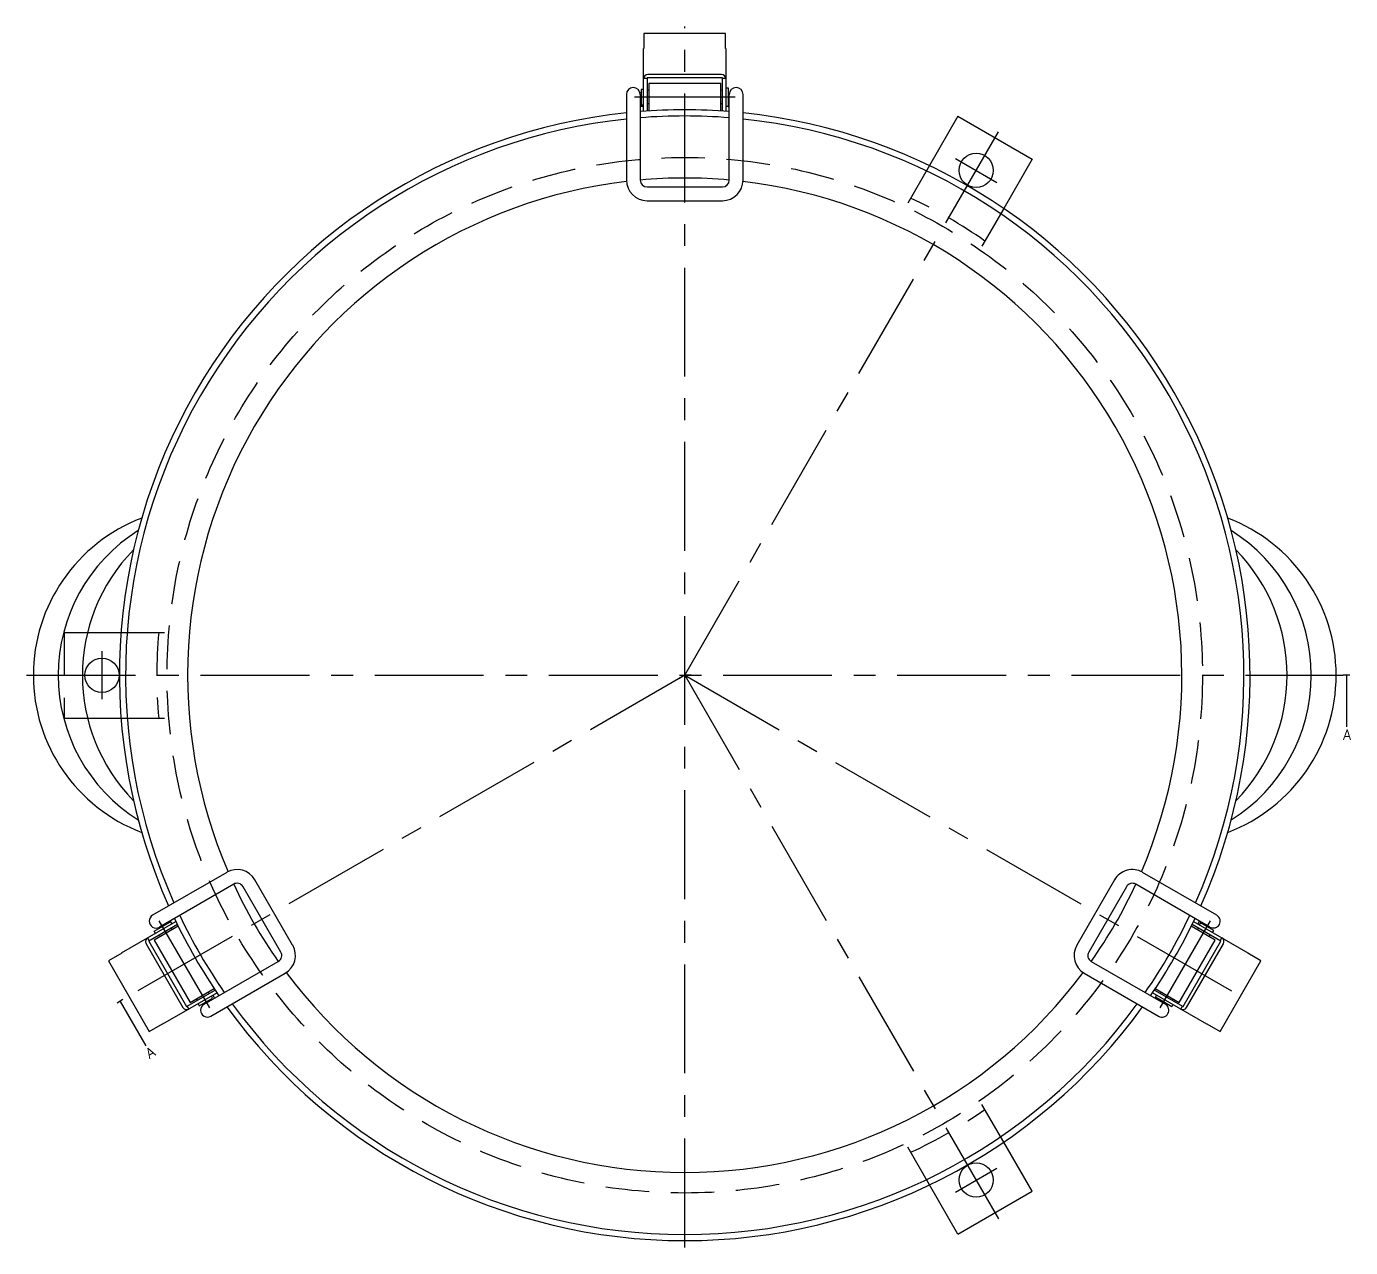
# Model space of a CAD drawing. Extents: x -192 to 726, y -751 to 189.
# Drawn here: x -192 to 194.2, y -166.9 to 189.2 of the extents above; entities that cross this region are included whole.
import ezdxf

# ---------------------------------------------------------------- set-up
doc = ezdxf.new("R2010")
doc.units = 0
doc.linetypes.add('CENTER', pattern=[50.8, 31.75, -6.35, 6.35, -6.35])
doc.linetypes.add('DASHED', pattern=[19.05, 12.7, -6.35])
doc.layers.get('0').update_dxf_attribs({"linetype": 'CONTINUOUS'})
doc.layers.add('CENTER', color=1, linetype='CONTINUOUS')
doc.styles.get("Standard").update_dxf_attribs({"font": 'txt.shx', "height": 3, "bigfont": 'bigfont.shx'})

msp = doc.modelspace()

# ---------------------------------------------------------------- linework, layer by layer
at = {"color": 7, "linetype": 'CONTINUOUS'}
for p, q in [((11.9, 187.2), (-11.9, 187.2)), ((-11.9, 187.2), (-11.9, 182.76)), ((11.9, 182.76), (11.9, 187.2)), ((-12, 164.45), (-12, 182.76)), ((-11.9, 182.76), (-12, 182.76)), ((12, 182.76), (11.9, 182.76)), ((12, 182.76), (12, 164.45)), ((-11, 174), (-12, 174)), ((11, 174.2), (-11, 174.2)), ((-11, 174.2), (-11, 164.52)), ((10.75, 175.2), (-10.75, 175.2)), ((11, 164.52), (11, 174.2)), ((12, 174), (11, 174)), ((-12.7, 170.85), (-12.7, 166.35)), ((-12, 170.85), (-12.7, 170.85)), ((-10.5, 170.6), (-11, 170.6)), ((10.5, 172.6), (-10.5, 172.6)), ((-10.5, 172.6), (-10.5, 164.55)), ((10.5, 164.55), (10.5, 172.6)), ((11, 170.6), (10.5, 170.6)), ((12, 171.35), (12.7, 171.35)), ((12.7, 171.35), (12.7, 165.85)), ((-17, 169.4), (-17, 144.4)), ((-12.7, 169.88), (-13.06, 169.88)), ((-13, 169.4), (-13, 144.4)), ((-12.7, 166.35), (-12, 166.35)), ((-10.5, 166.6), (-11, 166.6)), ((11, 166.6), (10.5, 166.6)), ((12.7, 169.88), (13.06, 169.88)), ((13, 144.4), (13, 169.4)), ((17, 144.4), (17, 169.4)), ((-12, 165.88), (-13, 165.88)), ((12.7, 165.85), (12, 165.85)), ((12.7, 165.88), (13, 165.88)), ((79.67, 163), (71.38, 148.64)), ((79.67, 163), (101.33, 150.5)), ((101.33, 150.5), (93.03, 136.14)), ((-11, 142.4), (11, 142.4)), ((-11, 138.4), (11, 138.4)), ((-174.17, 12.5), (-164.41, 12.5)), ((-174.17, -12.5), (-164.41, -12.5)), ((-133.55, -57.48), (-155.2, -69.98)), ((155.2, -69.98), (133.55, -57.48)), ((-131.55, -60.94), (-153.2, -73.44)), ((-117.82, -80.73), (-128.82, -61.67)), ((-114.36, -78.73), (-125.36, -59.67)), ((125.36, -59.67), (114.36, -78.73)), ((128.82, -61.67), (117.82, -80.73)), ((153.2, -73.44), (131.55, -60.94)), ((-164.28, -80.99), (-148.42, -71.83)), ((-147.98, -72.73), (-156.36, -77.57)), ((-154.74, -74.68), (-149.98, -71.93)), ((-147.76, -73.18), (-154.73, -77.21)), ((-150.01, -71.94), (-150.16, -71.68)), ((-149.98, -71.93), (-149.63, -72.53)), ((154.73, -77.21), (147.76, -73.18)), ((156.36, -77.57), (147.98, -72.73)), ((148.42, -71.83), (164.28, -80.99)), ((149.66, -72.55), (150.16, -71.68)), ((150.41, -72.18), (150.06, -72.78)), ((154.31, -74.43), (150.41, -72.18)), ((-156.69, -76.61), (-156.19, -77.47)), ((-154.39, -75.28), (-154.74, -74.68)), ((-154.73, -77.21), (-144.23, -95.39)), ((-153.47, -73.94), (-153.65, -73.63)), ((-153.24, -75.77), (-152.99, -76.21)), ((-149.78, -73.77), (-149.53, -74.21)), ((144.23, -95.39), (154.73, -77.21)), ((149.53, -74.21), (149.78, -73.77)), ((152.99, -76.21), (153.24, -75.77)), ((153.47, -73.94), (153.65, -73.63)), ((153.96, -75.03), (154.31, -74.43)), ((156.19, -77.47), (156.69, -76.61)), ((-164.23, -81.07), (-168.07, -83.29)), ((-164.28, -80.99), (-164.23, -81.07)), ((-157.1, -78.29), (-146.35, -96.91)), ((-156.36, -77.57), (-145.36, -96.63)), ((145.36, -96.63), (156.36, -77.57)), ((146.35, -96.91), (157.1, -78.29)), ((164.23, -81.07), (164.28, -80.99)), ((168.07, -83.29), (164.23, -81.07)), ((-168.07, -83.29), (-156.17, -103.91)), ((-140.2, -95.96), (-118.55, -83.46)), ((118.55, -83.46), (140.2, -95.96)), ((156.17, -103.91), (168.07, -83.29)), ((-138.2, -99.42), (-116.55, -86.92)), ((116.55, -86.92), (138.2, -99.42)), ((-136.42, -92.62), (-152.28, -101.77)), ((-145.36, -96.63), (-136.98, -91.79)), ((-144.23, -95.39), (-137.26, -91.37)), ((-139.03, -92.39), (-138.78, -92.83)), ((152.28, -101.77), (136.42, -92.62)), ((136.98, -91.79), (145.36, -96.63)), ((137.26, -91.37), (144.23, -95.39)), ((138.78, -92.83), (139.03, -92.39)), ((-145.19, -96.53), (-144.69, -97.39)), ((-142.49, -94.39), (-142.24, -94.83)), ((-141.96, -95.82), (-141.61, -96.42)), ((-141.61, -96.42), (-137.71, -94.17)), ((-140.77, -95.94), (-140.59, -96.25)), ((-137.71, -94.17), (-138.06, -93.57)), ((-137.66, -93.33), (-137.16, -94.2)), ((137.31, -93.94), (137.16, -94.2)), ((137.28, -93.92), (137.63, -93.32)), ((142.04, -96.67), (137.28, -93.92)), ((140.77, -95.94), (140.59, -96.25)), ((142.39, -96.07), (142.04, -96.67)), ((142.24, -94.83), (142.49, -94.39)), ((144.69, -97.39), (145.19, -96.53)), ((-156.17, -103.91), (-152.33, -101.69)), ((-152.33, -101.69), (-152.28, -101.77)), ((152.28, -101.77), (152.33, -101.69)), ((152.33, -101.69), (156.17, -103.91)), ((101.33, -150.5), (93.03, -136.14)), ((79.67, -163), (71.38, -148.64)), ((79.67, -163), (101.33, -150.5))]:
    msp.add_line(p, q, dxfattribs=at)
at = {"color": 3, "linetype": 'DASHED'}
for p, q in [((71.38, 148.64), (64.42, 136.57)), ((93.03, 136.14), (86.07, 124.07)), ((-181, 12.5), (-181, -12.5)), ((-181, 12.5), (-174.17, 12.5)), ((-164.41, 12.5), (-150.48, 12.5)), ((-181, -12.5), (-174.17, -12.5)), ((-164.41, -12.5), (-150.48, -12.5)), ((93.03, -136.14), (86.07, -124.07)), ((71.38, -148.64), (64.42, -136.57))]:
    msp.add_line(p, q, dxfattribs=at)
at = {"color": 7}
for points in [[(193, 0, 0), (193, -15.01, 0)], [(-164.72, -95.1, 0), (-157.22, -108.1, 0)]]:
    msp.add_polyline3d(points, dxfattribs=at)
at = {"color": 3, "linetype": 'DASHED'}
msp.add_circle((0, 0), 151, dxfattribs=at)
at = {"color": 7, "linetype": 'CONTINUOUS'}
for centre in [(85, 147.22), (-170, 0), (85, -147.22)]:
    msp.add_circle(centre, 5, dxfattribs=at)
for centre, radius, start, end in [((-10.75, 173.95), 1.25, 90, 180), ((10.75, 173.95), 1.25, 0, 90), ((-15, 169.4), 2, 360, 180), ((15, 169.4), 2, 0, 180), ((0, 0), 164.89, 95.9177, 204.0823), ((0, 0), 163.1, 95.9829, 204.0171), ((0, 0), 164.89, 85.478, 94.522), ((0, 0), 163.1, 85.4283, 94.5717), ((0, 0), 164.89, 335.9177, 84.0823), ((0, 0), 163.1, 335.9829, 84.0171), ((0, 0), 145, 96.7277, 203.2723), ((-11, 144.4), 6, 180, 270), ((0, 0), 145, 84.8562, 95.1438), ((-11, 144.4), 2, 180, 270), ((11, 144.4), 6, 270, 0), ((11, 144.4), 2, 270, 0), ((0, 0), 145, 336.7277, 83.2723), ((-140.99, 0), 49.01, 110.8001, 249.1999), ((140.99, 0), 49.01, 290.8001, 69.1999), ((-132.97, 0), 49.79, 122.0494, 237.9506), ((132.97, 0), 49.79, 302.0494, 57.9506), ((-123.29, 0), 52.39, 135.6856, 224.3144), ((123.29, 0), 52.39, 315.6856, 44.3144), ((-130.55, -62.67), 6, 30, 120), ((130.55, -62.67), 6, 60, 150), ((0, 0), 145, 204.8562, 215.1438), ((-130.55, -62.67), 2, 30, 120), ((0, 0), 145, 324.8562, 335.1438), ((130.55, -62.67), 2, 60, 150), ((-154.2, -71.71), 2, 120, 300), ((0, 0), 164.89, 205.478, 214.522), ((0, 0), 163.1, 205.4283, 214.5717), ((0, 0), 163.1, 325.4283, 334.5717), ((0, 0), 164.89, 325.478, 334.522), ((154.2, -71.71), 2, 240, 60), ((-156.02, -77.67), 1.25, 120, 210), ((156.02, -77.67), 1.25, 330, 60), ((-119.55, -81.73), 2, 300, 30), ((-119.55, -81.73), 6, 300, 30), ((119.55, -81.73), 6, 150, 240), ((119.55, -81.73), 2, 150, 240), ((0, 0), 145, 216.7277, 323.2723), ((-139.2, -97.69), 2, 120, 300), ((0, 0), 163.1, 215.9829, 324.0171), ((139.2, -97.69), 2, 240, 60), ((-145.27, -96.28), 1.25, 210, 300), ((0, 0), 164.89, 215.9177, 324.0823), ((145.27, -96.28), 1.25, 240, 330)]:
    msp.add_arc(centre, radius, start, end, dxfattribs=at)
at = {"color": 3, "linetype": 'DASHED'}
for centre, start, end in [((7.6, 13.16), 54.8331, 65.1669), ((-15.2, 0), 174.8331, 185.1669), ((7.6, -13.16), 294.8331, 305.1669)]:
    msp.add_arc(centre, 138.8, start, end, dxfattribs=at)
at = {"layer": 'CENTER', "color": 1, "linetype": 'CENTER'}
for p, q in [((0, -166.89), (0, 189.2)), ((14.7, 168.6), (-14.7, 168.6)), ((0, 0), (91.5, 158.48)), ((78.94, 150.72), (91.06, 143.72)), ((-170, 7), (-170, -7)), ((-192, 0), (192, 0)), ((0, 0), (-163.85, -94.6)), ((0, 0), (-1.73, -1)), ((0, 0), (163.85, -94.6)), ((2, 0), (0, 0)), ((0, 0), (91.5, -158.48)), ((194, 0), (192, 0)), ((-153.36, -71.57), (-138.66, -97.03)), ((138.66, -97.03), (153.36, -71.57)), ((-163.85, -94.6), (-165.58, -95.6)), ((78.94, -150.72), (91.06, -143.72))]:
    msp.add_line(p, q, dxfattribs=at)

# ---------------------------------------------------------------- texts
at = {"color": 137, "linetype": 'CONTINUOUS'}
msp.add_text('A', height=3, dxfattribs=at).set_placement((192.01, -18.85))
msp.add_text('A', height=3, rotation=30, dxfattribs=at).set_placement((-156.15, -111.92))

doc.saveas('drawing.dxf')
